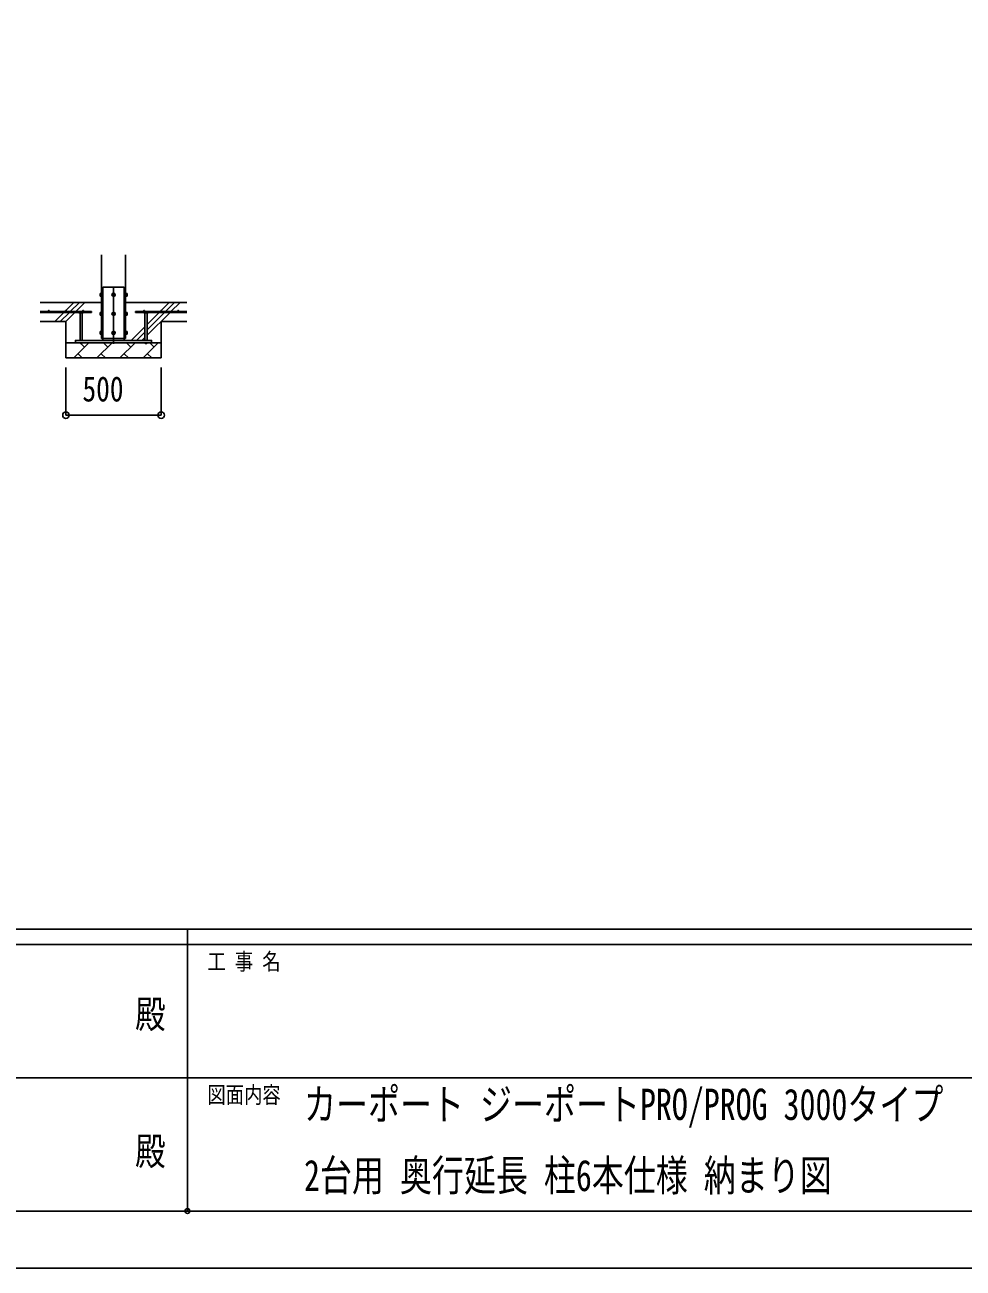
# Model space of a CAD drawing. Units: millimetres, scale not verified. Extents: x -16820 to 16820, y -11880 to 11880.
# Drawn here: x -874 to 4052, y -11880 to -5350 of the extents above; entities that cross this region are included whole.
import ezdxf
from ezdxf.enums import TextEntityAlignment as Align

# ---------------------------------------------------------------- set-up
doc = ezdxf.new("R2010")
doc.units = ezdxf.units.MM
doc.header["$LTSCALE"] = 50
doc.header["$PDMODE"] = 32
doc.header["$PDSIZE"] = 25
for name, color, linetype in [('0-2_USER1', 3, 'Continuous'), ('0-3_YKK_11', 7, 'Continuous'), ('0-4_YKK_12', 2, 'Continuous'), ('0-5_YKK_13', 4, 'Continuous'), ('0-6_YKK_A1', 4, 'Continuous'), ('0-7_YKK_D', 6, 'Continuous'), ('0-8_YKK_ZWAK', 7, 'Continuous')]:
    doc.layers.add(name, color=color, linetype=linetype)
doc.styles.add('ＭＳ ゴシック', font='')
doc.styles.get('ＭＳ ゴシック').set_extended_font_data('MS Gothic')

msp = doc.modelspace()

# ---------------------------------------------------------------- linework, layer by layer
at = {"layer": '0-3_YKK_11'}
for p, q in [((-657.92, -7020), (-607.92, -7020)), ((-157.92, -7020), (-207.92, -7020))]:
    msp.add_line(p, q, dxfattribs=at)
at = {"layer": '0-4_YKK_12'}
msp.add_line((-407.92, -6725.5), (-407.92, -7025.5), dxfattribs=at)
at = {"layer": '0-5_YKK_13'}
for p, q in [((-478.62, -6761.51), (-478.04, -6760.51)), ((-478.62, -6761.51), (-478.62, -6774.5)), ((-478.62, -6774.5), (-478.04, -6775.51)), ((-473.12, -6760.51), (-478.04, -6760.51)), ((-473.12, -6764.25), (-478.04, -6764.25)), ((-473.12, -6771.75), (-478.04, -6771.75)), ((-473.12, -6775.51), (-478.04, -6775.51)), ((-473.12, -6760.51), (-473.12, -6775.51)), ((-471.52, -6760.96), (-473.12, -6760.96)), ((-473.12, -6767.5), (-473.12, -6760.96)), ((-473.12, -6767.5), (-471.52, -6767.5)), ((-473.12, -6768.5), (-471.52, -6768.5)), ((-473.12, -6775.05), (-473.12, -6768.5)), ((-473.12, -6775.05), (-471.52, -6775.05)), ((-471.52, -6767.5), (-471.52, -6760.96)), ((-471.52, -6775.05), (-471.52, -6768.5)), ((-463.92, -6728), (-351.92, -6728)), ((-351.92, -6998), (-351.92, -6728)), ((-344.32, -6760.95), (-342.72, -6760.95)), ((-344.32, -6767.5), (-344.32, -6760.95)), ((-342.72, -6767.5), (-344.32, -6767.5)), ((-342.72, -6768.5), (-344.32, -6768.5)), ((-344.32, -6775.05), (-344.32, -6768.5)), ((-342.72, -6775.05), (-344.32, -6775.05)), ((-342.72, -6760.49), (-337.8, -6760.49)), ((-342.72, -6760.49), (-342.72, -6775.51)), ((-342.72, -6767.5), (-342.72, -6760.95)), ((-342.72, -6764.25), (-337.8, -6764.25)), ((-342.72, -6775.05), (-342.72, -6768.5)), ((-342.72, -6771.75), (-337.8, -6771.75)), ((-342.72, -6775.51), (-337.8, -6775.51)), ((-337.22, -6761.5), (-337.8, -6760.49)), ((-337.22, -6774.5), (-337.8, -6775.51)), ((-337.22, -6761.5), (-337.22, -6774.5)), ((-587.42, -6855.5), (-588.89, -6856.35)), ((-587.42, -6855.5), (-568.42, -6855.5)), ((-568.42, -6855.5), (-566.95, -6856.35)), ((-247.42, -6855.5), (-248.89, -6856.35)), ((-228.42, -6855.5), (-247.42, -6855.5)), ((-228.42, -6855.5), (-226.95, -6856.35)), ((-583.92, -6863.5), (-583.92, -7008)), ((-583.41, -6863.5), (-583.41, -6856.35)), ((-572.44, -6863.5), (-572.44, -6856.35)), ((-571.92, -6863.5), (-571.92, -7008)), ((-566.95, -6863.5), (-566.95, -6856.35)), ((-478.62, -6861.51), (-478.04, -6860.51)), ((-478.62, -6861.51), (-478.62, -6874.5)), ((-478.62, -6874.5), (-478.04, -6875.51)), ((-473.12, -6860.51), (-478.04, -6860.51)), ((-473.12, -6864.25), (-478.04, -6864.25)), ((-473.12, -6871.75), (-478.04, -6871.75)), ((-473.12, -6875.51), (-478.04, -6875.51)), ((-473.12, -6860.51), (-473.12, -6875.51)), ((-471.52, -6860.96), (-473.12, -6860.96)), ((-473.12, -6867.5), (-473.12, -6860.96)), ((-473.12, -6867.5), (-471.52, -6867.5)), ((-473.12, -6868.5), (-471.52, -6868.5)), ((-473.12, -6875.05), (-473.12, -6868.5)), ((-473.12, -6875.05), (-471.52, -6875.05)), ((-471.52, -6867.5), (-471.52, -6860.96)), ((-471.52, -6875.05), (-471.52, -6868.5)), ((-344.32, -6860.95), (-342.72, -6860.95)), ((-344.32, -6867.5), (-344.32, -6860.95)), ((-342.72, -6867.5), (-344.32, -6867.5)), ((-342.72, -6868.5), (-344.32, -6868.5)), ((-344.32, -6875.05), (-344.32, -6868.5)), ((-342.72, -6875.05), (-344.32, -6875.05)), ((-342.72, -6860.49), (-337.8, -6860.49)), ((-342.72, -6860.49), (-342.72, -6875.51)), ((-342.72, -6867.5), (-342.72, -6860.95)), ((-342.72, -6864.25), (-337.8, -6864.25)), ((-342.72, -6875.05), (-342.72, -6868.5)), ((-342.72, -6871.75), (-337.8, -6871.75)), ((-342.72, -6875.51), (-337.8, -6875.51)), ((-337.22, -6861.5), (-337.8, -6860.49)), ((-337.22, -6874.5), (-337.8, -6875.51)), ((-337.22, -6861.5), (-337.22, -6874.5)), ((-248.89, -6863.5), (-248.89, -6856.35)), ((-243.92, -6863.5), (-243.92, -7008)), ((-243.41, -6863.5), (-243.41, -6856.35)), ((-232.44, -6863.5), (-232.44, -6856.35)), ((-231.92, -6863.5), (-231.92, -7008)), ((-478.62, -6961.51), (-478.04, -6960.51)), ((-478.62, -6961.51), (-478.62, -6974.5)), ((-478.62, -6974.5), (-478.04, -6975.51)), ((-473.12, -6960.51), (-478.04, -6960.51)), ((-473.12, -6964.25), (-478.04, -6964.25)), ((-473.12, -6971.75), (-478.04, -6971.75)), ((-473.12, -6975.51), (-478.04, -6975.51)), ((-473.12, -6960.51), (-473.12, -6975.51)), ((-471.52, -6960.96), (-473.12, -6960.96)), ((-473.12, -6967.5), (-473.12, -6960.96)), ((-473.12, -6967.5), (-471.52, -6967.5)), ((-473.12, -6968.5), (-471.52, -6968.5)), ((-473.12, -6975.05), (-473.12, -6968.5)), ((-473.12, -6975.05), (-471.52, -6975.05)), ((-471.52, -6967.5), (-471.52, -6960.96)), ((-471.52, -6975.05), (-471.52, -6968.5)), ((-344.32, -6960.95), (-342.72, -6960.95)), ((-344.32, -6967.5), (-344.32, -6960.95)), ((-342.72, -6967.5), (-344.32, -6967.5)), ((-342.72, -6968.5), (-344.32, -6968.5)), ((-344.32, -6975.05), (-344.32, -6968.5)), ((-342.72, -6975.05), (-344.32, -6975.05)), ((-342.72, -6960.49), (-337.8, -6960.49)), ((-342.72, -6960.49), (-342.72, -6975.51)), ((-342.72, -6967.5), (-342.72, -6960.95)), ((-342.72, -6964.25), (-337.8, -6964.25)), ((-342.72, -6975.05), (-342.72, -6968.5)), ((-342.72, -6971.75), (-337.8, -6971.75)), ((-342.72, -6975.51), (-337.8, -6975.51)), ((-337.22, -6961.5), (-337.8, -6960.49)), ((-337.22, -6974.5), (-337.8, -6975.51)), ((-337.22, -6961.5), (-337.22, -6974.5)), ((-583.92, -7008), (-571.92, -7008)), ((-583.92, -7021.5), (-571.92, -7021.5)), ((-351.92, -7008), (-351.92, -6998)), ((-231.92, -7008), (-243.92, -7008)), ((-231.92, -7021.5), (-243.92, -7021.5))]:
    msp.add_line(p, q, dxfattribs=at)
for points in [[(-470.42, -6759.5), (-471.52, -6759.5), (-471.52, -6776.5), (-470.42, -6776.5)], [(-463.92, -7008), (-463.92, -6998), (-463.92, -6728)], [(-345.42, -6759.5), (-344.32, -6759.5), (-344.32, -6776.5), (-345.42, -6776.5)], [(-566.95, -6863.5), (-588.89, -6863.5), (-588.89, -6856.35)], [(-470.42, -6859.5), (-471.52, -6859.5), (-471.52, -6876.5), (-470.42, -6876.5)], [(-345.42, -6859.5), (-344.32, -6859.5), (-344.32, -6876.5), (-345.42, -6876.5)], [(-248.89, -6863.5), (-226.95, -6863.5), (-226.95, -6856.35)], [(-470.42, -6959.5), (-471.52, -6959.5), (-471.52, -6976.5), (-470.42, -6976.5)], [(-345.42, -6959.5), (-344.32, -6959.5), (-344.32, -6976.5), (-345.42, -6976.5)], [(-583.92, -7020), (-583.92, -7021.5), (-581.92, -7023.5), (-573.92, -7023.5)], [(-571.92, -7020), (-571.92, -7021.5), (-573.92, -7023.5)], [(-243.92, -7020), (-243.92, -7021.5), (-241.92, -7023.5)], [(-231.92, -7020), (-231.92, -7021.5), (-233.92, -7023.5), (-241.92, -7023.5)]]:
    msp.add_lwpolyline(points, dxfattribs=at)
for points in [[(-407.92, -6760.49), (-414.42, -6764.25), (-414.42, -6771.75), (-407.92, -6775.51), (-401.42, -6771.75), (-401.42, -6764.25)], [(-407.92, -6860.49), (-414.42, -6864.25), (-414.42, -6871.75), (-407.92, -6875.51), (-401.42, -6871.75), (-401.42, -6864.25)], [(-407.92, -6960.49), (-414.42, -6964.25), (-414.42, -6971.75), (-407.92, -6975.51), (-401.42, -6971.75), (-401.42, -6964.25)], [(-607.92, -7020), (-207.92, -7020), (-207.92, -7008), (-607.92, -7008)]]:
    msp.add_lwpolyline(points, close=True, dxfattribs=at)
for centre, radius in [((-407.92, -6768), 8.5), ((-407.92, -6768), 6.5), ((-407.92, -6868), 8.5), ((-407.92, -6868), 6.5), ((-407.92, -6968), 8.5), ((-407.92, -6968), 6.5)]:
    msp.add_circle(centre, radius, dxfattribs=at)
for centre, radius, start, end in [((-475.32, -6762.38), 3.31, 145.51973, 214.48027), ((-466.2, -6768), 12.42, 162.41205, 197.58795), ((-475.3, -6773.63), 3.32, 145.61575, 214.38425), ((-407.92, -6768), 7.05, 157.21814, 202.78186), ((-407.92, -6768), 7.05, 97.21814, 142.78186), ((-407.92, -6768), 7.05, 217.21814, 262.78186), ((-407.92, -6768), 7.05, 37.21814, 82.78186), ((-407.92, -6768), 7.05, 277.21814, 322.78186), ((-407.92, -6768), 7.05, 337.21814, 22.78186), ((-340.54, -6762.37), 3.32, 325.61575, 34.38425), ((-349.64, -6768), 12.42, 342.41205, 17.58795), ((-340.54, -6773.63), 3.32, 325.61575, 34.38425), ((-586.15, -6860.36), 4.86, 55.61575, 124.38425), ((-577.92, -6873.65), 18.15, 72.41205, 107.58795), ((-569.69, -6860.36), 4.86, 55.61575, 124.38425), ((-246.15, -6860.36), 4.86, 55.61575, 124.38425), ((-237.92, -6873.65), 18.15, 72.41205, 107.58795), ((-229.69, -6860.36), 4.86, 55.61575, 124.38425), ((-475.32, -6862.38), 3.31, 145.51973, 214.48027), ((-466.2, -6868), 12.42, 162.41205, 197.58795), ((-475.3, -6873.63), 3.32, 145.61575, 214.38425), ((-407.92, -6868), 7.05, 157.21814, 202.78186), ((-407.92, -6868), 7.05, 97.21814, 142.78186), ((-407.92, -6868), 7.05, 217.21814, 262.78186), ((-407.92, -6868), 7.05, 37.21814, 82.78186), ((-407.92, -6868), 7.05, 277.21814, 322.78186), ((-407.92, -6868), 7.05, 337.21814, 22.78186), ((-340.54, -6862.37), 3.32, 325.61575, 34.38425), ((-349.64, -6868), 12.42, 342.41205, 17.58795), ((-340.54, -6873.63), 3.32, 325.61575, 34.38425), ((-475.32, -6962.38), 3.31, 145.51973, 214.48027), ((-466.2, -6968), 12.42, 162.41205, 197.58795), ((-475.3, -6973.63), 3.32, 145.61575, 214.38425), ((-407.92, -6968), 7.05, 157.21814, 202.78186), ((-407.92, -6968), 7.05, 97.21814, 142.78186), ((-407.92, -6968), 7.05, 217.21814, 262.78186), ((-407.92, -6968), 7.05, 37.21814, 82.78186), ((-407.92, -6968), 7.05, 277.21814, 322.78186), ((-407.92, -6968), 7.05, 337.21814, 22.78186), ((-340.54, -6962.37), 3.32, 325.61575, 34.38425), ((-349.64, -6968), 12.42, 342.41205, 17.58795), ((-340.54, -6973.63), 3.32, 325.61575, 34.38425)]:
    msp.add_arc(centre, radius, start, end, dxfattribs=at)
at = {"layer": '0-6_YKK_A1'}
for p, q in [((-470.42, -6558), (-470.42, -6998)), ((-345.42, -6998), (-345.42, -6558)), ((-470.42, -6808), (-793.08, -6808)), ((-522.92, -6855.5), (-793.08, -6855.5)), ((-663.13, -6855.5), (-660.41, -6852.78)), ((-658.14, -6850.51), (-615.63, -6808)), ((-634.85, -6855.5), (-587.35, -6808)), ((-606.57, -6855.5), (-559.07, -6808)), ((-522.92, -6855.5), (-522.92, -6860.5)), ((-22.76, -6808), (-345.42, -6808)), ((-292.92, -6855.5), (-22.76, -6855.5)), ((-292.92, -6855.5), (-292.92, -6860.5)), ((-163.13, -6855.5), (-160.41, -6852.78)), ((-158.14, -6850.51), (-115.63, -6808)), ((-134.85, -6855.5), (-87.35, -6808)), ((-106.57, -6855.5), (-59.07, -6808)), ((-588.89, -6860.5), (-793.08, -6860.5)), ((-793.08, -6908), (-657.92, -6908)), ((-715.63, -6908), (-668.13, -6860.5)), ((-687.35, -6908), (-639.85, -6860.5)), ((-659.07, -6908), (-611.57, -6860.5)), ((-657.92, -6908), (-657.92, -7100)), ((-522.92, -6860.5), (-566.95, -6860.5)), ((-292.92, -6860.5), (-248.89, -6860.5)), ((-231.92, -6980.85), (-111.57, -6860.5)), ((-231.92, -6952.57), (-139.85, -6860.5)), ((-231.92, -6924.29), (-168.13, -6860.5)), ((-226.95, -6860.5), (-22.76, -6860.5)), ((-157.92, -6908), (-22.76, -6908)), ((-157.92, -6908), (-157.92, -7100)), ((-315.63, -7008), (-243.92, -6936.29)), ((-287.35, -7008), (-243.92, -6964.57)), ((-607.92, -7020), (-657.92, -7020)), ((-157.92, -7020), (-657.92, -7020)), ((-617.18, -7100), (-537.18, -7020)), ((-463.92, -7008), (-607.92, -7008)), ((-607.92, -7008), (-607.92, -7020)), ((-559.85, -7042.66), (-579.01, -7023.5)), ((-495.76, -7100), (-415.76, -7020)), ((-470.42, -6998), (-345.42, -6998)), ((-438.42, -7042.66), (-461.09, -7020)), ((-374.34, -7100), (-294.34, -7020)), ((-351.92, -7008), (-207.92, -7008)), ((-317, -7042.66), (-339.66, -7020)), ((-259.07, -7008), (-243.92, -6992.85)), ((-252.92, -7100), (-172.92, -7020)), ((-195.58, -7042.66), (-218.24, -7020)), ((-207.92, -7008), (-207.92, -7020)), ((-207.92, -7020), (-157.92, -7020)), ((-157.92, -7100), (-657.92, -7100)), ((-594.52, -7077.34), (-571.86, -7100)), ((-473.1, -7077.34), (-450.44, -7100)), ((-351.68, -7077.34), (-329.02, -7100)), ((-230.26, -7077.34), (-207.6, -7100))]:
    msp.add_line(p, q, dxfattribs=at)
for centre in [(-747.92, -6853), (-657.92, -6853), (-567.92, -6853), (-247.92, -6853), (-157.92, -6853), (-67.92, -6853)]:
    msp.add_circle(centre, 2.5, dxfattribs=at)
at = {"layer": '0-7_YKK_D'}
for p, q in [((-657.92, -7150), (-657.92, -7401)), ((-157.92, -7150), (-157.92, -7401)), ((-157.92, -7400), (-657.92, -7400))]:
    msp.add_line(p, q, dxfattribs=at)
for centre in [(-657.92, -7400), (-157.92, -7400)]:
    msp.add_circle(centre, 17, dxfattribs=at)
at = {"layer": '0-8_YKK_ZWAK'}
for p, q in [((15580.08, -10100), (-15619.92, -10100)), ((-19.92, -10100), (-19.92, -11580)), ((-19.92, -10180), (-5219.92, -10180)), ((5180.08, -10180), (-19.92, -10180)), ((-5189.92, -10880), (-19.92, -10880)), ((-19.92, -10880), (5180.08, -10880)), ((-5219.92, -11580), (-19.92, -11580)), ((-19.92, -11580), (5180.08, -11580))]:
    msp.add_line(p, q, dxfattribs=at)
msp.add_lwpolyline([(-16820, -11880), (16820, -11880), (16820, 11880), (-16820, 11880)], close=True, dxfattribs=at)
msp.add_point((-19.92, -11580), dxfattribs=at)

# ---------------------------------------------------------------- texts
at = {"layer": '0-2_USER1', "style": 'ＭＳ ゴシック', "width": 0.75}
for s, p in [('カーポート ジーポートPRO/PROG 3000タイプ', (592, -11151)), ('2台用 奥行延長 柱6本仕様 納まり図', (592, -11524.33))]:
    msp.add_text(s, height=164.2, dxfattribs=at).set_placement(p, align=Align.BOTTOM_LEFT)
at = {"layer": '0-7_YKK_D', "style": 'ＭＳ ゴシック', "width": 0.8}
msp.add_text('500', height=132, dxfattribs=at).set_placement((-571.12, -7368), align=Align.BOTTOM_LEFT)
at = {"layer": '0-8_YKK_ZWAK', "style": 'ＭＳ ゴシック', "width": 0.8}
for s, height, p in [('工 事 名', 87.98, (85.08, -10340)), ('殿', 146.6, (-294.67, -10663.33)), ('図面内容', 87.98, (85.08, -11040)), ('殿', 146.6, (-294.67, -11383.33))]:
    msp.add_text(s, height=height, dxfattribs=at).set_placement(p, align=Align.BOTTOM_LEFT)

doc.saveas('drawing.dxf')
